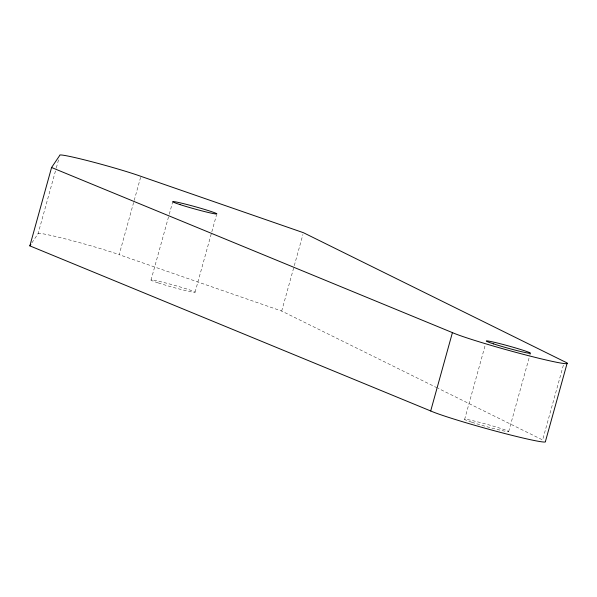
<?xml version="1.0" encoding="UTF-8"?>
<svg xmlns="http://www.w3.org/2000/svg" width="597" height="597" viewBox="0 0 597 597"><rect width="100%" height="100%" fill="white"/><g stroke="black" fill="none" stroke-linecap="round" stroke-linejoin="round"><path stroke-width="0.45" stroke-dasharray="2.98 2.24" d="M31.902 242.822L38.074 233.688L56.096 168.69M56.342 167.802L58.566 159.787M437.25 387.893L281.694 311.059L119.161 254.68L133.974 201.256M134.221 200.368L140.885 176.324M151.011 280.105L169.033 215.107M169.279 214.219L172.734 201.749M195.085 292.164L216.562 214.704M281.694 311.059L294.045 266.538M294.291 265.65L302.933 234.487M464.623 419.422L485.361 344.633M508.696 431.489L529.681 355.805M529.927 354.916L530.42 353.133M563.367 365.155L542.621 439.944L438.086 388.304M38.074 233.688A45.797 2.313 15.5 0 1 68.506 239.695A45.797 2.313 15.5 0 1 119.161 254.68M158.28 282.941A22.895 1.157 15.5 0 0 194.629 292.351A22.895 1.157 15.5 0 0 166.227 283.105A22.895 1.157 15.5 0 0 158.28 282.941M471.891 422.266A22.895 1.157 15.5 0 0 508.241 431.676A22.895 1.157 15.5 0 0 479.839 422.43A22.895 1.157 15.5 0 0 471.891 422.266"/><path stroke-width="0.9" d="M567.15 363.185L545.419 441.541A61.058 3.089 15.5 0 1 497.376 431.571A61.058 3.089 15.5 0 1 430.691 410.967L29.85 245.867L51.581 167.511L59.797 155.332A45.797 2.313 15.5 0 1 90.237 161.339A45.797 2.313 15.5 0 1 140.885 176.324L303.425 232.703L564.352 361.588A61.058 3.089 15.5 0 1 526.569 355.178A61.058 3.089 15.5 0 1 452.422 332.619L51.581 167.511M430.691 410.967L452.422 332.619M29.85 245.867L30.88 244.345M493.622 343.909A22.895 1.157 15.5 0 0 529.972 353.32A22.895 1.157 15.5 0 0 501.57 344.073A22.895 1.157 15.5 0 0 493.622 343.909M180.01 204.592A22.895 1.157 15.5 0 0 216.36 214.002A22.895 1.157 15.5 0 0 187.958 204.756A22.895 1.157 15.5 0 0 180.01 204.592"/></g></svg>
